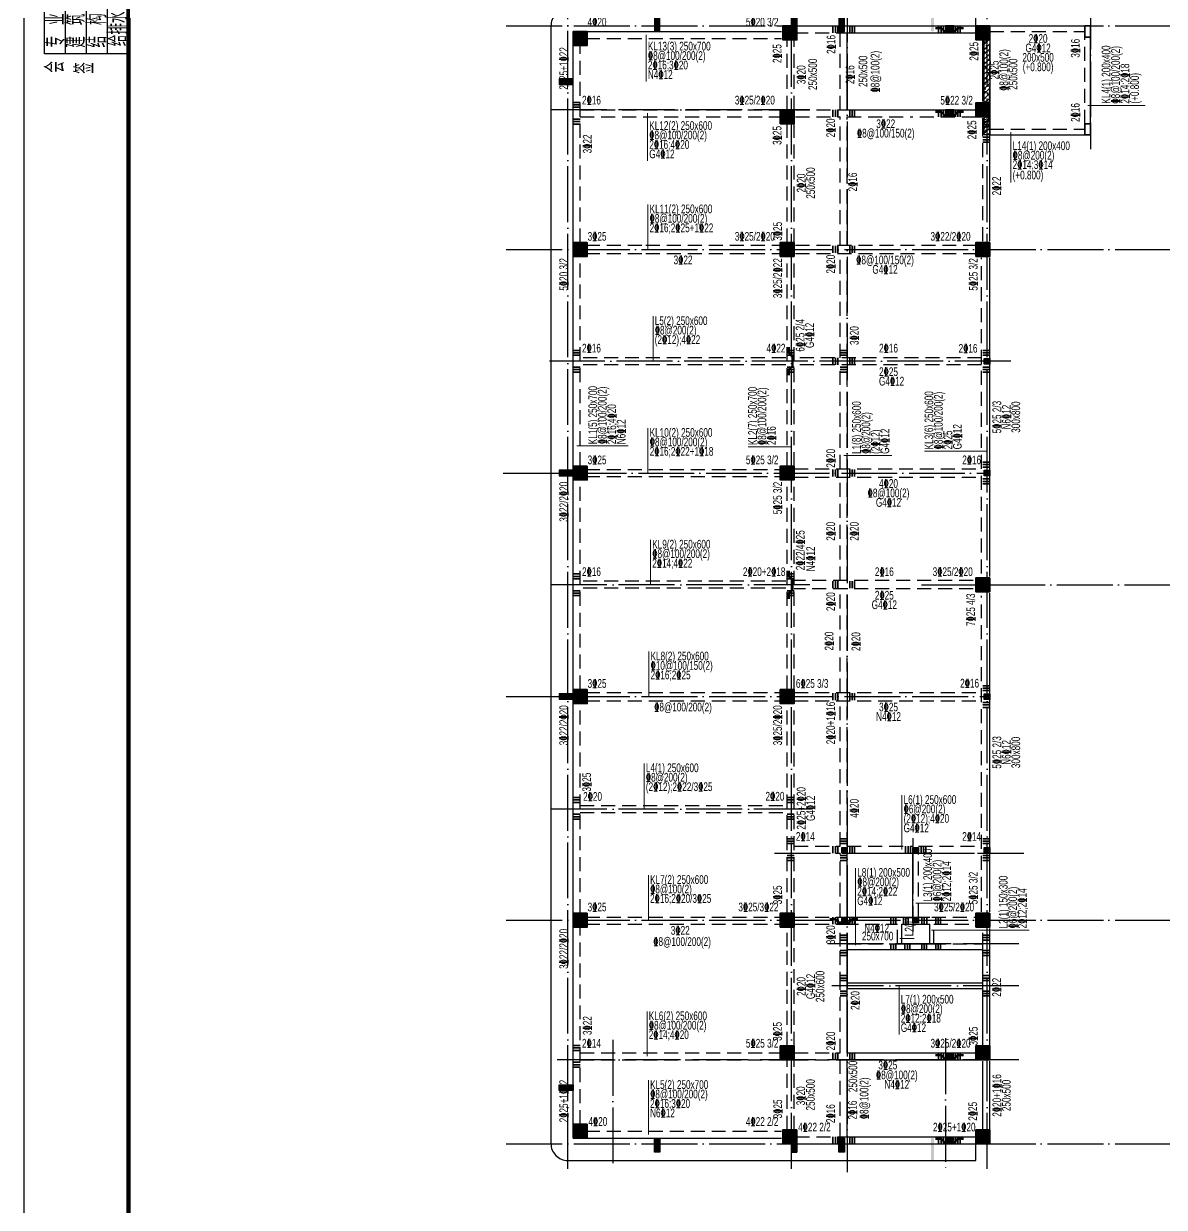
# Model space of a CAD drawing. Extents: x -695511 to 885008, y -751583 to -95266.
# Drawn here: x -251684 to -210886, y -528360 to -486002 of the extents above; entities that cross this region are included whole.
import ezdxf
from ezdxf.enums import TextEntityAlignment as Align

# ---------------------------------------------------------------- set-up
doc = ezdxf.new("R2010")
doc.units = 0
doc.header["$LTSCALE"] = 1000
doc.header["$MEASUREMENT"] = 0
doc.linetypes.add('DOTE', pattern=[2.42, 2, -0.2, 0.02, -0.2])
doc.linetypes.add('线型3', pattern=[750, 500, -250])
for name, color, linetype in [('14', 1, 'Continuous'), ('_0', 7, 'Continuous'), ('DOTE', 1, 'Continuous'), ('GZ', 211, 'Continuous'), ('PUB_TITLE', 4, 'Continuous'), ('SEDOTE', 40, 'DOTE'), ('TZ', 11, 'Continuous'), ('WALL', 4, 'Continuous'), ('填充', 8, 'Continuous')]:
    doc.layers.add(name, color=color, linetype=linetype)
for name, color, linetype, lineweight in [('BEAM', 4, 'Continuous', 25), ('BEAM-DASH', 4, '线型3', 25), ('梁原位标注', 7, 'Continuous', 18), ('梁名称编号', 2, 'Continuous', 18), ('梁标注引线', 2, 'Continuous', 18), ('梁附加吊筋', 1, 'Continuous', 50), ('梁附加箍筋', 1, 'Continuous', 35), ('梁集中标注', 2, 'Continuous', 18), ('砼柱', 2, 'Continuous', 35)]:
    doc.layers.add(name, color=color, linetype=linetype, lineweight=lineweight)
doc.styles.add('hztxt', font='romand_pkpm', dxfattribs={"bigfont": 'gbcbig'})
doc.styles.add('样式 1', font='GS_TXT.shx', dxfattribs={"width": 0.7, "height": 375, "bigfont": 'yjkchn.shx'})
doc.styles.add('样式 5', font='GS_TXT.shx', dxfattribs={"width": 0.7, "height": 250, "bigfont": 'yjkchn.shx'})

# ---------------------------------------------------------------- blocks, each defined once
blk = doc.blocks.new('zw')
at = {"layer": 'DOTE', "linetype": 'DOTE'}
for p, q in [((-185373, -1049032), (-185373, -1007232)), ((-177373, -1049032), (-177373, -1007232)), ((-170373, -1049032), (-170373, -1007232)), ((-187573, -1008132), (-73373, -1008132)), ((-187573, -1016132), (-73373, -1016132)), ((-187684, -1024132), (-170373, -1024132)), ((-172717, -1028132), (-73373, -1028132)), ((-187573, -1032132), (-170373, -1032132)), ((-187573, -1040132), (-73373, -1040132)), ((-187573, -1048132), (-73373, -1048132))]:
    blk.add_line(p, q, dxfattribs=at)
blk = doc.blocks.new('4fmb')
at = {"layer": 'TZ'}
h = blk.add_hatch(color=256, dxfattribs=at)
h.dxf.hatch_style = 1
h.paths.add_polyline_path([(272034, -635046), (272034, -635246), (272334, -635246), (272334, -635046)])
h = blk.add_hatch(color=256, dxfattribs=at)
h.dxf.hatch_style = 1
h.paths.add_polyline_path([(272034, -638046), (272034, -638246), (272334, -638246), (272334, -638046)])
h = blk.add_hatch(color=256, dxfattribs=at)
h.dxf.hatch_style = 1
h.paths.add_polyline_path([(272034, -671846), (272034, -672046), (272334, -672046), (272334, -671846)])
h = blk.add_hatch(color=256, dxfattribs=at)
h.dxf.hatch_style = 1
h.paths.add_polyline_path([(272034, -674846), (272034, -675046), (272334, -675046), (272334, -674846)])
at = {"layer": 'BEAM'}
for p, q in [((259174, -635246), (266174, -635246)), ((266624, -635046), (268424, -635046)), ((268424, -635046), (273124, -635046)), ((268424, -635296), (273124, -635296)), ((268524, -638046), (268524, -635296)), ((258724, -642796), (258724, -635746)), ((273374, -637746), (273374, -635546)), ((268274, -638046), (270999, -638046)), ((270999, -638046), (273174, -638046)), ((273624, -642746), (273624, -638846)), ((258724, -650796), (258724, -643296)), ((273624, -654746), (273624, -643346)), ((258724, -658796), (258724, -651296)), ((273624, -666746), (273624, -655346)), ((258724, -666796), (258724, -659296)), ((268524, -666946), (268524, -664646)), ((268524, -664646), (270874, -664646)), ((270874, -666946), (270874, -664646)), ((268424, -666946), (270399, -666946)), ((270399, -666946), (270974, -666946)), ((258724, -674346), (258724, -667296)), ((270474, -667196), (270974, -667196)), ((270474, -667896), (270474, -667196)), ((270974, -667196), (271474, -667196)), ((271474, -667896), (271474, -667196)), ((273624, -667996), (273624, -667346)), ((270399, -667896), (271549, -667896)), ((268524, -669396), (268524, -667996)), ((268524, -668096), (270349, -668096)), ((270349, -668096), (271524, -668096)), ((271524, -668096), (273374, -668096)), ((273374, -669396), (273374, -667996)), ((273624, -669396), (273624, -667996)), ((268524, -671796), (268524, -669396)), ((273374, -671596), (273374, -669396)), ((273624, -671596), (273624, -669396)), ((268274, -672046), (273124, -672046)), ((268524, -671796), (273124, -671796)), ((268524, -674796), (268524, -672046)), ((273374, -674546), (273374, -672096)), ((273624, -674546), (273624, -672096)), ((259174, -674846), (266174, -674846)), ((266674, -675046), (268424, -675046)), ((268424, -674796), (273174, -674796)), ((268424, -675046), (273174, -675046))]:
    blk.add_line(p, q, dxfattribs=at)
at = {"layer": 'BEAM', "color": 3}
for p, q in [((273624, -635046), (277024, -635046)), ((277224, -638546), (277224, -635446)), ((273624, -638946), (277024, -638946))]:
    blk.add_line(p, q, dxfattribs=at)
at = {"layer": 'BEAM', "color": 2}
for p, q in [((268524, -669296), (273374, -669296)), ((268524, -669496), (273374, -669496))]:
    blk.add_line(p, q, dxfattribs=at)
at = {"layer": 'BEAM-DASH', "ltscale": 0.001}
for p, q in [((266624, -635296), (268424, -635296)), ((268274, -638046), (268274, -635296)), ((258974, -642796), (258974, -635746)), ((259174, -635496), (266174, -635496)), ((266374, -638046), (266374, -635546)), ((266624, -638046), (266624, -635546)), ((273624, -637746), (273624, -635546)), ((258974, -638046), (266124, -638046)), ((258974, -638296), (266124, -638296)), ((266674, -638046), (268524, -638046)), ((266674, -638296), (268274, -638296)), ((268274, -642896), (268274, -638296)), ((268524, -638296), (270874, -638296)), ((268524, -642896), (268524, -638296)), ((271124, -638296), (273374, -638296)), ((273374, -638846), (273374, -638296)), ((273624, -638846), (273624, -638246)), ((266374, -642796), (266374, -638546)), ((266624, -642796), (266624, -638546)), ((273374, -642746), (273374, -638846)), ((259174, -642896), (261324, -642896)), ((261324, -642896), (266174, -642896)), ((266674, -642896), (273124, -642896)), ((258974, -650796), (258974, -643296)), ((259174, -643196), (261324, -643196)), ((261324, -643196), (266174, -643196)), ((266374, -650796), (266374, -643296)), ((266624, -650796), (266624, -643296)), ((266674, -643196), (273124, -643196)), ((268274, -646921), (268274, -643196)), ((268524, -646921), (268524, -643196)), ((273324, -654644), (273324, -643346)), ((266324, -646921), (258974, -646921)), ((266324, -647171), (258974, -647171)), ((273324, -646921), (266624, -646921)), ((273324, -647171), (266624, -647171)), ((268274, -650896), (268274, -647171)), ((268524, -650896), (268524, -647171)), ((259174, -650921), (266174, -650921)), ((266624, -650896), (273324, -650896)), ((258974, -658796), (258974, -651296)), ((259174, -651171), (266174, -651171)), ((266374, -658796), (266374, -651296)), ((266624, -651196), (273324, -651196)), ((266624, -658796), (266624, -651296)), ((268274, -654896), (268274, -651196)), ((268524, -654896), (268524, -651196)), ((266324, -654921), (258974, -654921)), ((266324, -655171), (258974, -655171)), ((273024, -654896), (266624, -654896)), ((273024, -655196), (266624, -655196)), ((268274, -658896), (268274, -655196)), ((268524, -658896), (268524, -655196)), ((273324, -666746), (273324, -655447)), ((259174, -658896), (266174, -658896)), ((266624, -658896), (273324, -658896)), ((258974, -666796), (258974, -659296)), ((259174, -659196), (266174, -659196)), ((266374, -666796), (266374, -659296)), ((266624, -659196), (273324, -659196)), ((266624, -666796), (266624, -659296)), ((268274, -664396), (268274, -659196)), ((268524, -664396), (268524, -659196)), ((258974, -662946), (266374, -662946)), ((258974, -663196), (266374, -663196)), ((266624, -664396), (268274, -664396)), ((268524, -664396), (270874, -664396)), ((271074, -664396), (273324, -664396)), ((266624, -664646), (268274, -664646)), ((268274, -666946), (268274, -664646)), ((271074, -664646), (273324, -664646)), ((271074, -666946), (271074, -664646)), ((259174, -666946), (266174, -666946)), ((266624, -666946), (268424, -666946)), ((270974, -666946), (271549, -666946)), ((271549, -666946), (273124, -666946)), ((258974, -674346), (258974, -667296)), ((259174, -667196), (266174, -667196)), ((266374, -667996), (266374, -667296)), ((266624, -667196), (268424, -667196)), ((266624, -671546), (266624, -667296)), ((268274, -667996), (268274, -667246)), ((268424, -667196), (270324, -667196)), ((268524, -667996), (268524, -667246)), ((270324, -667896), (270324, -667196)), ((271624, -667196), (273124, -667196)), ((271624, -667896), (271624, -667196)), ((273374, -667996), (273374, -667346)), ((268524, -667896), (270399, -667896)), ((271549, -667896), (273374, -667896)), ((266374, -669396), (266374, -667996)), ((268274, -669396), (268274, -667996)), ((266374, -671546), (266374, -669396)), ((268274, -671796), (268274, -669396)), ((258974, -671796), (266124, -671796)), ((258974, -672046), (266124, -672046)), ((266374, -674546), (266374, -672046)), ((266624, -671796), (268274, -671796)), ((266624, -674546), (266624, -672046)), ((266624, -672046), (268524, -672046)), ((268274, -674796), (268274, -672046)), ((259174, -674596), (266174, -674596)), ((266674, -674796), (268424, -674796))]:
    blk.add_line(p, q, dxfattribs=at)
at = {"layer": 'BEAM-DASH', "color": 3, "ltscale": 0.001}
for p, q in [((273624, -635246), (277024, -635246)), ((277024, -638546), (277024, -635446)), ((273624, -638746), (277024, -638746))]:
    blk.add_line(p, q, dxfattribs=at)
at = {"layer": 'TZ'}
for points in [[(272034, -635046), (272034, -635246), (272334, -635246), (272334, -635046)], [(272034, -638046), (272034, -638246), (272334, -638246), (272334, -638046)], [(272034, -671846), (272034, -672046), (272334, -672046), (272334, -671846)], [(272034, -674846), (272034, -675046), (272334, -675046), (272334, -674846)]]:
    blk.add_lwpolyline(points, close=True, dxfattribs=at)
blk = doc.blocks.new('3fcol')
at = {"layer": '填充'}
h = blk.add_hatch(color=256, dxfattribs=at)
h.dxf.hatch_style = 1
h.paths.add_polyline_path([(186185, -674597), (185685, -674597), (185685, -675097), (186185, -675097)])
h = blk.add_hatch(color=256, dxfattribs=at)
h.dxf.hatch_style = 1
h.paths.add_polyline_path([(193685, -674397), (193185, -674397), (193185, -674897), (193685, -674897)])
h = blk.add_hatch(color=256, dxfattribs=at)
h.dxf.hatch_style = 1
h.paths.add_polyline_path([(200585, -674397), (200085, -674397), (200085, -674897), (200585, -674897)])
h = blk.add_hatch(color=256, dxfattribs=at)
h.dxf.hatch_style = 1
h.paths.add_polyline_path([(200585, -677147), (200085, -677147), (200085, -677647), (200585, -677647)])
h = blk.add_hatch(color=256, dxfattribs=at)
h.dxf.hatch_style = 1
h.paths.add_polyline_path([(193585, -677397), (193085, -677397), (193085, -677897), (193585, -677897)])
h = blk.add_hatch(color=256, dxfattribs=at)
h.dxf.hatch_style = 1
h.paths.add_polyline_path([(186185, -682147), (185685, -682147), (185685, -682647), (186185, -682647)])
h = blk.add_hatch(color=256, dxfattribs=at)
h.dxf.hatch_style = 1
h.paths.add_polyline_path([(193585, -682147), (193085, -682147), (193085, -682647), (193585, -682647)])
h = blk.add_hatch(color=256, dxfattribs=at)
h.dxf.hatch_style = 1
h.paths.add_polyline_path([(200585, -682147), (200085, -682147), (200085, -682647), (200585, -682647)])
h = blk.add_hatch(color=256, dxfattribs=at)
h.dxf.hatch_style = 1
h.paths.add_polyline_path([(186185, -690147), (185685, -690147), (185685, -690647), (186185, -690647)])
h = blk.add_hatch(color=256, dxfattribs=at)
h.dxf.hatch_style = 1
h.paths.add_polyline_path([(193585, -690147), (193085, -690147), (193085, -690647), (193585, -690647)])
h = blk.add_hatch(color=256, dxfattribs=at)
h.dxf.hatch_style = 1
h.paths.add_polyline_path([(200585, -694147), (200085, -694147), (200085, -694647), (200585, -694647)])
h = blk.add_hatch(color=256, dxfattribs=at)
h.dxf.hatch_style = 1
h.paths.add_polyline_path([(186185, -698147), (185685, -698147), (185685, -698647), (186185, -698647)])
h = blk.add_hatch(color=256, dxfattribs=at)
h.dxf.hatch_style = 1
h.paths.add_polyline_path([(193585, -698147), (193085, -698147), (193085, -698647), (193585, -698647)])
h = blk.add_hatch(color=256, dxfattribs=at)
h.dxf.hatch_style = 1
h.paths.add_polyline_path([(186185, -706147), (185685, -706147), (185685, -706647), (186185, -706647)])
h = blk.add_hatch(color=256, dxfattribs=at)
h.dxf.hatch_style = 1
h.paths.add_polyline_path([(193585, -706147), (193085, -706147), (193085, -706647), (193585, -706647)])
h = blk.add_hatch(color=256, dxfattribs=at)
h.dxf.hatch_style = 1
h.paths.add_polyline_path([(200585, -706147), (200085, -706147), (200085, -706647), (200585, -706647)])
h = blk.add_hatch(color=256, dxfattribs=at)
h.dxf.hatch_style = 1
h.paths.add_polyline_path([(193585, -710897), (193085, -710897), (193085, -711397), (193585, -711397)])
h = blk.add_hatch(color=256, dxfattribs=at)
h.dxf.hatch_style = 1
h.paths.add_polyline_path([(200585, -710897), (200085, -710897), (200085, -711397), (200585, -711397)])
h = blk.add_hatch(color=256, dxfattribs=at)
h.dxf.hatch_style = 1
h.paths.add_polyline_path([(186185, -713697), (185685, -713697), (185685, -714197), (186185, -714197)])
h = blk.add_hatch(color=256, dxfattribs=at)
h.dxf.hatch_style = 1
h.paths.add_polyline_path([(193685, -713897), (193185, -713897), (193185, -714397), (193685, -714397)])
h = blk.add_hatch(color=256, dxfattribs=at)
h.dxf.hatch_style = 1
h.paths.add_polyline_path([(200585, -713897), (200085, -713897), (200085, -714397), (200585, -714397)])
at = {"layer": '砼柱', "lineweight": 35}
for points in [[(186185, -674597), (185685, -674597), (185685, -675097), (186185, -675097)], [(193685, -674397), (193185, -674397), (193185, -674897), (193685, -674897)], [(200585, -674397), (200085, -674397), (200085, -674897), (200585, -674897)], [(200585, -677147), (200085, -677147), (200085, -677647), (200585, -677647)], [(193585, -677397), (193085, -677397), (193085, -677897), (193585, -677897)], [(186185, -682147), (185685, -682147), (185685, -682647), (186185, -682647)], [(193585, -682147), (193085, -682147), (193085, -682647), (193585, -682647)], [(200585, -682147), (200085, -682147), (200085, -682647), (200585, -682647)], [(186185, -690147), (185685, -690147), (185685, -690647), (186185, -690647)], [(193585, -690147), (193085, -690147), (193085, -690647), (193585, -690647)], [(200585, -694147), (200085, -694147), (200085, -694647), (200585, -694647)], [(186185, -698147), (185685, -698147), (185685, -698647), (186185, -698647)], [(193585, -698147), (193085, -698147), (193085, -698647), (193585, -698647)], [(186185, -706147), (185685, -706147), (185685, -706647), (186185, -706647)], [(193585, -706147), (193085, -706147), (193085, -706647), (193585, -706647)], [(200585, -706147), (200085, -706147), (200085, -706647), (200585, -706647)], [(193585, -710897), (193085, -710897), (193085, -711397), (193585, -711397)], [(200585, -710897), (200085, -710897), (200085, -711397), (200585, -711397)], [(186185, -713697), (185685, -713697), (185685, -714197), (186185, -714197)], [(193685, -713897), (193185, -713897), (193185, -714397), (193685, -714397)], [(200585, -713897), (200085, -713897), (200085, -714397), (200585, -714397)]]:
    blk.add_lwpolyline(points, close=True, dxfattribs=at)
blk = doc.blocks.new('4fzx')
h = blk.add_hatch(color=256)
h.dxf.hatch_style = 1
h.paths.add_polyline_path([(395751, -984648), (395751, -983848), (395851, -983848), (395851, -984648)])
h = blk.add_hatch(color=256)
h.dxf.hatch_style = 1
h.paths.add_polyline_path([(386051, -984147), (385851, -984147), (385851, -984648), (386051, -984648)])
h = blk.add_hatch(color=256)
h.dxf.hatch_style = 1
h.paths.add_polyline_path([(390751, -984147), (390951, -984147), (390951, -984648), (390751, -984648)])
h = blk.add_hatch(color=256)
h.dxf.hatch_style = 1
h.paths.add_polyline_path([(392651, -984147), (392451, -984147), (392451, -984648), (392651, -984648)])
h = blk.add_hatch(color=256)
h.dxf.hatch_style = 1
h.paths.add_polyline_path([(382451, -986548), (382951, -986548), (382951, -986348), (382451, -986348)])
h = blk.add_hatch(color=256)
h.dxf.hatch_style = 1
h.paths.add_polyline_path([(382451, -1000547), (382951, -1000547), (382951, -1000347), (382451, -1000347)])
h = blk.add_hatch(color=256)
h.dxf.hatch_style = 1
h.paths.add_polyline_path([(382451, -1008547), (382951, -1008547), (382951, -1008347), (382451, -1008347)])
h = blk.add_hatch(color=256)
h.dxf.hatch_style = 1
h.paths.add_polyline_path([(382451, -1022348), (382951, -1022348), (382951, -1022548), (382451, -1022548)])
h = blk.add_hatch(color=256)
h.dxf.hatch_style = 1
h.paths.add_polyline_path([(386051, -1024748), (385851, -1024748), (385851, -1024248), (386051, -1024248)])
h = blk.add_hatch(color=256)
h.dxf.hatch_style = 1
h.paths.add_polyline_path([(390751, -1024748), (390951, -1024748), (390951, -1024248), (390751, -1024248)])
h = blk.add_hatch(color=256)
h.dxf.hatch_style = 1
h.paths.add_polyline_path([(392651, -1024748), (392451, -1024748), (392451, -1024248), (392651, -1024248)])
h = blk.add_hatch(color=256)
h.dxf.hatch_style = 1
h.paths.add_polyline_path([(395851, -1024248), (395851, -1025048), (395751, -1025048), (395751, -1024248)])
blk.add_lwpolyline([(397351, -984448), (397351, -983848), (382751, -983848, 0.414214), (382151, -984448), (382151, -1024448, 0.414214), (382751, -1025048), (397351, -1025048), (397351, -1024448)], format="xyb")
at = {"color": 4}
for points in [[(386051, -984147), (385851, -984147), (385851, -984648), (386051, -984648)], [(390751, -984147), (390951, -984147), (390951, -984648), (390751, -984648)], [(392651, -984147), (392451, -984147), (392451, -984648), (392651, -984648)], [(386051, -1024748), (385851, -1024748), (385851, -1024248), (386051, -1024248)], [(390751, -1024748), (390951, -1024748), (390951, -1024248), (390751, -1024248)], [(392651, -1024748), (392451, -1024748), (392451, -1024248), (392651, -1024248)]]:
    blk.add_lwpolyline(points, close=True, dxfattribs=at)
at = {"layer": 'WALL'}
for points in [[(386051, -984448), (386051, -984147), (385851, -984147), (385851, -984448), (386051, -984448)], [(390951, -984448), (390951, -984147), (390751, -984147), (390751, -984448), (390951, -984448)], [(392651, -984448), (392651, -984147), (392451, -984147), (392451, -984448), (392651, -984448)], [(386051, -1024448), (386051, -1024748), (385851, -1024748), (385851, -1024448), (386051, -1024448)], [(390951, -1024448), (390951, -1024748), (390751, -1024748), (390751, -1024448), (390951, -1024448)], [(392651, -1024448), (392651, -1024748), (392451, -1024748), (392451, -1024448), (392651, -1024448)]]:
    blk.add_lwpolyline(points, dxfattribs=at)
for points in [[(382451, -986548), (382951, -986548), (382951, -986348), (382451, -986348)], [(382451, -1000547), (382951, -1000547), (382951, -1000347), (382451, -1000347)], [(382451, -1008547), (382951, -1008547), (382951, -1008347), (382451, -1008347)], [(382451, -1022348), (382951, -1022348), (382951, -1022548), (382451, -1022548)]]:
    blk.add_lwpolyline(points, close=True, dxfattribs=at)
blk = doc.blocks.new('4fgzz')
at = {"layer": 'GZ'}
h = blk.add_hatch(color=256, dxfattribs=at)
h.dxf.hatch_style = 1
h.paths.add_polyline_path([(391108, -693787), (391108, -693587), (391308, -693587), (391308, -693787)])
h = blk.add_hatch(color=256, dxfattribs=at)
h.dxf.hatch_style = 1
h.paths.add_polyline_path([(391108, -697787), (391108, -697587), (391308, -697587), (391308, -697787)])
h = blk.add_hatch(color=256, dxfattribs=at)
h.dxf.hatch_style = 1
h.paths.add_polyline_path([(391108, -705787), (391108, -705587), (391308, -705587), (391308, -705787)])
h = blk.add_hatch(color=256, dxfattribs=at)
h.dxf.hatch_style = 1
h.paths.add_polyline_path([(386008, -711287), (386008, -711087), (386208, -711087), (386208, -711287)])
h = blk.add_hatch(color=256, dxfattribs=at)
h.dxf.hatch_style = 1
h.paths.add_polyline_path([(388558, -711287), (388558, -711087), (388758, -711087), (388758, -711287)])
h = blk.add_hatch(color=256, dxfattribs=at)
h.dxf.hatch_style = 1
h.paths.add_polyline_path([(391108, -711287), (391108, -711087), (391308, -711087), (391308, -711287)])
h = blk.add_hatch(color=256, dxfattribs=at)
h.dxf.hatch_style = 1
h.paths.add_polyline_path([(386008, -713787), (386008, -713587), (386208, -713587), (386208, -713787)])
h = blk.add_hatch(color=256, dxfattribs=at)
h.dxf.hatch_style = 1
h.paths.add_polyline_path([(388558, -713787), (388558, -713587), (388758, -713587), (388758, -713787)])
for points in [[(391108, -693787), (391108, -693587), (391308, -693587), (391308, -693787), (391108, -693787)], [(391108, -697787), (391108, -697587), (391308, -697587), (391308, -697787), (391108, -697787)], [(391108, -705787), (391108, -705587), (391308, -705587), (391308, -705787), (391108, -705787)], [(386008, -711287), (386008, -711087), (386208, -711087), (386208, -711287), (386008, -711287)], [(388558, -711287), (388558, -711087), (388758, -711087), (388758, -711287), (388558, -711287)], [(391108, -711287), (391108, -711087), (391308, -711087), (391308, -711287), (391108, -711287)], [(386008, -713787), (386008, -713587), (386208, -713587), (386208, -713787), (386008, -713787)], [(388558, -713787), (388558, -713587), (388758, -713587), (388758, -713787), (388558, -713787)]]:
    blk.add_lwpolyline(points, dxfattribs=at)
blk = doc.blocks.new('A$C393D5F54')
at = {"layer": '14'}
for p, q in [((0, 446), (0, 14446)), ((0, 14446), (2000, 14446)), ((500, 446), (500, 14446)), ((1000, 446), (1000, 14446)), ((1500, 446), (1500, 14446)), ((2000, 446), (2000, 14446)), ((2000, 12946), (0, 12946)), ((2000, 10946), (0, 10946)), ((2000, 8990), (0, 8990)), ((2000, 7446), (0, 7446)), ((2000, 5946), (0, 5946)), ((2000, 3946), (0, 3946)), ((2000, 1990), (0, 1990)), ((2000, 446), (0, 446))]:
    blk.add_line(p, q, dxfattribs=at)
at = {"layer": '14', "style": 'hztxt', "width": 0.85}
for s, p in [('日 期', (462, 13105)), ('签  名', (466, 11238)), ('实  名', (466, 9238)), ('工艺机械', (1953, 7471)), ('专 业', (472, 7598)), ('电 气', (957, 7540)), ('空 调', (1460, 7558)), ('日 期', (462, 6105)), ('签  名', (466, 4238)), ('实  名', (466, 2238)), ('给排水', (1970, 629)), ('专 业', (480, 598)), ('建 筑', (967, 592)), ('结 构', (1470, 597)), ('会', (470, -3)), ('签', (1174, -27))]:
    blk.add_text(s, height=450, rotation=90, dxfattribs=at).set_placement(p)

msp = doc.modelspace()

# ---------------------------------------------------------------- hatches: boundary and pattern name
at = {"layer": '_0'}
h = msp.add_hatch(dxfattribs=at)
h.set_pattern_fill('钢筋混凝土', scale=50)
h.set_pattern_definition([(45, (-613903.24, 281812.21), (-88.388348, 88.388348), []), (50, (-613903.24, 281812.2), (358.63009, -31.37607), [37.5, -412.5]), (355, (-613903.24, 281812.2), (-69.37567, 376.09607), [30, -330]), (100.4514, (-613873.36, 281809.6), (289.25469, 344.71977), [31.8701, -350.57106]), (46.1842, (-613903.24, 281912.2), (533.62052, -82.7595), [56.25, -618.75]), (96.6356, (-613858.8, 281905.3), (467.33135, 487.05894), [47.80514, -525.8565]), (351.1842, (-613903.24, 281912.2), (467.33097, 487.0593), [45, -495]), (21, (-613853.24, 281887.2), (298.45353, -201.30945), [37.5, -412.5]), (326, (-613853.24, 281887.2), (121.65767, 362.57502), [30, -330]), (71.4514, (-613828.37, 281870.43), (420.11131, 161.26525), [31.8701, -350.57106]), (37.5, (-613903.24, 281812.21), (6.079928, 166.446927), [0, -326, 0, -335, 0, -331.25]), (7.5, (-613903.24, 281812.2), (131.53477, 197.205856), [0, -191, 0, -318.5, 0, -126.25]), (327.5, (-614014.74, 281812.21), (266.911218, -11.277436), [0, -125, 0, -390, 0, -517.5]), (317.5, (-614064.74, 281812.2), (291.593085, 50.05249), [0, -162.5, 0, -259, 0, -367.5])])
h.paths.add_polyline_path([(-217125.8, -489981.3), (-217325.8, -489981.3), (-217325.8, -486581.3), (-217125.8, -486581.3)])

# ---------------------------------------------------------------- linework, layer by layer
msp.add_lwpolyline([(-217125.8, -489981.3), (-217325.8, -489981.3), (-217325.8, -486581.3), (-217125.8, -486581.3), (-217125.8, -489981.3)], dxfattribs=at)
at = {"layer": 'PUB_TITLE'}
msp.add_lwpolyline([(-251683.5, -553682.5), (-94033.5, -553682.5), (-94033.5, -464582.5), (-251683.5, -464582.5)], close=True, dxfattribs=at)
at = {"layer": 'PUB_TITLE', "const_width": 150}
msp.add_lwpolyline([(-247933.5, -552182.5), (-95533.5, -552182.5), (-95533.5, -466082.5), (-247933.5, -466082.5)], close=True, dxfattribs=at)
at = {"layer": 'SEDOTE', "linetype": 'DOTE'}
for p, q in [((-222225.8, -484660.5), (-222225.8, -527097.1)), ((-223563.7, -489081.3), (-232877.2, -489081.3)), ((-216377.2, -498081.3), (-232877.2, -498081.3)), ((-223563.7, -506081.3), (-232877.2, -506081.3)), ((-223563.7, -514106.3), (-232877.2, -514106.3)), ((-219875.8, -515151.2), (-219875.8, -518501.6)), ((-224827.7, -515681.3), (-215910.1, -515681.3)), ((-216085.2, -518931.3), (-222997.2, -518931.3)), ((-216085.2, -520431.3), (-222778.7, -520431.3)), ((-216085.2, -523081.3), (-232877.2, -523081.3))]:
    msp.add_line(p, q, dxfattribs=at)
for points in [[(-213525.8, -484930.8), (-213525.8, -490497.8)], [(-230606.3, -522368.8), (-230606.3, -526774.4)], [(-218715.8, -522310.9), (-218715.8, -526983.9)]]:
    msp.add_lwpolyline(points, dxfattribs=at)
at = {"layer": '梁标注引线', "color": 6, "lineweight": 18}
for p, q in [((-229419.7, -486406.3), (-229419.7, -488070.3)), ((-229369.3, -489206.3), (-229369.3, -490913.2)), ((-213625.8, -488925.1), (-211566.9, -488925.1)), ((-229358, -494081.3), (-229358, -492473.9)), ((-229355.3, -502081.3), (-229355.3, -500473.9)), ((-231900.8, -501113.2), (-230063, -501113.2)), ((-224250.8, -501143.4), (-225772.7, -501143.4)), ((-217250.8, -501298.3), (-219461.4, -501298.3)), ((-229263, -506081.3), (-229263, -504473.9)), ((-229324.3, -510081.3), (-229324.3, -508473.9)), ((-229341.2, -518081.3), (-229341.2, -516473.9)), ((-229388, -522956.3), (-229388, -521348.9)), ((-229341.2, -525756.3), (-229341.2, -523810.4))]:
    msp.add_line(p, q, dxfattribs=at)
at = {"layer": '梁标注引线', "color": 3, "lineweight": 18}
for p, q in [((-216374.1, -489881.3), (-216374.1, -491682.3)), ((-229174.6, -498081.3), (-229174.6, -496473.9)), ((-222350.8, -501460.1), (-220631.5, -501460.1)), ((-229492.9, -514081.3), (-229492.9, -512473.9)), ((-220273.1, -515556.3), (-220273.1, -513610.4)), ((-221932, -518981.3), (-221932, -516217.6)), ((-219775.8, -517476.5), (-218424.6, -517476.5)), ((-219831.7, -518737.1), (-220344.3, -518737.1)), ((-220373.7, -520431.3), (-220373.7, -522179))]:
    msp.add_line(p, q, dxfattribs=at)
msp.add_lwpolyline([(-219209.2, -518441.3), (-216890.3, -518441.3), (-215720.4, -518441.3)], dxfattribs=at)
at = {"layer": '梁附加吊筋', "lineweight": 50}
for points in [[(-219066, -486160.8), (-218866, -486160.8), (-218716, -486310.8), (-218416, -486310.8), (-218266, -486160.8), (-218066, -486160.8)], [(-219066, -489160.8), (-218866, -489160.8), (-218716, -489310.8), (-218416, -489310.8), (-218266, -489160.8), (-218066, -489160.8)], [(-224313.3, -498581.3), (-224313.3, -498381.3), (-224188.3, -498256.3), (-224188.3, -497906.3), (-224313.3, -497781.3), (-224313.3, -497581.3)], [(-224313.3, -506581.3), (-224313.3, -506381.3), (-224188.3, -506256.3), (-224188.3, -505906.3), (-224313.3, -505781.3), (-224313.3, -505581.3)], [(-222850.8, -518043.8), (-222650.8, -518043.8), (-222525.8, -518168.8), (-222175.8, -518168.8), (-222050.8, -518043.8), (-221850.8, -518043.8)], [(-219066, -522910.8), (-218866, -522910.8), (-218716, -523060.8), (-218416, -523060.8), (-218266, -522910.8), (-218066, -522910.8)], [(-219066, -525910.8), (-218866, -525910.8), (-218716, -526060.8), (-218416, -526060.8), (-218266, -525910.8), (-218066, -525910.8)]]:
    msp.add_lwpolyline(points, dxfattribs=at)
at = {"layer": '梁附加箍筋', "lineweight": 35}
for p, q in [((-222738.3, -486331.3), (-222738.3, -486081.3)), ((-222650.8, -486331.3), (-222650.8, -486081.3)), ((-222563.3, -486331.3), (-222563.3, -486081.3)), ((-222138.3, -486331.3), (-222138.3, -486081.3)), ((-222050.8, -486331.3), (-222050.8, -486081.3)), ((-221963.3, -486331.3), (-221963.3, -486081.3)), ((-218957.8, -486333.3), (-218957.8, -486083.3)), ((-218870.3, -486333.3), (-218870.3, -486083.3)), ((-218782.8, -486333.3), (-218782.8, -486083.3)), ((-218357.8, -486333.3), (-218357.8, -486083.3)), ((-218270.3, -486333.3), (-218270.3, -486083.3)), ((-218182.8, -486333.3), (-218182.8, -486083.3)), ((-231775.8, -488818.8), (-232025.8, -488818.8)), ((-231775.8, -488906.3), (-232025.8, -488906.3)), ((-231775.8, -488993.8), (-232025.8, -488993.8)), ((-222738.3, -489331.3), (-222738.3, -489081.3)), ((-222650.8, -489331.3), (-222650.8, -489081.3)), ((-222563.3, -489331.3), (-222563.3, -489081.3)), ((-222138.3, -489331.3), (-222138.3, -489081.3)), ((-222050.8, -489331.3), (-222050.8, -489081.3)), ((-221963.3, -489331.3), (-221963.3, -489081.3)), ((-218957.8, -489333.3), (-218957.8, -489083.3)), ((-218870.3, -489333.3), (-218870.3, -489083.3)), ((-218782.8, -489333.3), (-218782.8, -489083.3)), ((-218357.8, -489333.3), (-218357.8, -489083.3)), ((-218270.3, -489333.3), (-218270.3, -489083.3)), ((-218182.8, -489333.3), (-218182.8, -489083.3)), ((-231775.8, -489418.8), (-232025.8, -489418.8)), ((-231775.8, -489506.3), (-232025.8, -489506.3)), ((-231775.8, -489593.8), (-232025.8, -489593.8)), ((-217125.8, -489518.8), (-217375.8, -489518.8)), ((-217125.8, -489606.3), (-217375.8, -489606.3)), ((-217125.8, -489693.8), (-217375.8, -489693.8)), ((-217125.8, -490068.8), (-217375.8, -490068.8)), ((-217125.8, -490156.3), (-217375.8, -490156.3)), ((-217125.8, -490243.8), (-217375.8, -490243.8)), ((-222738.3, -494206.3), (-222738.3, -493956.3)), ((-222650.8, -494206.3), (-222650.8, -493956.3)), ((-222563.3, -494206.3), (-222563.3, -493956.3)), ((-222138.3, -494206.3), (-222138.3, -493956.3)), ((-222050.8, -494206.3), (-222050.8, -493956.3)), ((-221963.3, -494206.3), (-221963.3, -493956.3)), ((-231775.8, -497693.8), (-232025.8, -497693.8)), ((-224125.8, -497693.8), (-224375.8, -497693.8)), ((-222225.8, -497693.8), (-222475.8, -497693.8)), ((-217125.8, -497693.8), (-217375.8, -497693.8)), ((-231775.8, -497781.3), (-232025.8, -497781.3)), ((-231775.8, -497868.8), (-232025.8, -497868.8)), ((-224125.8, -497781.3), (-224375.8, -497781.3)), ((-224125.8, -497868.8), (-224375.8, -497868.8)), ((-222738.3, -498206.3), (-222738.3, -497956.3)), ((-222650.8, -498206.3), (-222650.8, -497956.3)), ((-222563.3, -498206.3), (-222563.3, -497956.3)), ((-222225.8, -497781.3), (-222475.8, -497781.3)), ((-222225.8, -497868.8), (-222475.8, -497868.8)), ((-222138.3, -498206.3), (-222138.3, -497956.3)), ((-222050.8, -498206.3), (-222050.8, -497956.3)), ((-221963.3, -498206.3), (-221963.3, -497956.3)), ((-217125.8, -497781.3), (-217375.8, -497781.3)), ((-217125.8, -497868.8), (-217375.8, -497868.8)), ((-231775.8, -498293.8), (-232025.8, -498293.8)), ((-231775.8, -498381.3), (-232025.8, -498381.3)), ((-231775.8, -498468.8), (-232025.8, -498468.8)), ((-224125.8, -498293.8), (-224375.8, -498293.8)), ((-224125.8, -498381.3), (-224375.8, -498381.3)), ((-224125.8, -498468.8), (-224375.8, -498468.8)), ((-222225.8, -498293.8), (-222475.8, -498293.8)), ((-222225.8, -498381.3), (-222475.8, -498381.3)), ((-222225.8, -498468.8), (-222475.8, -498468.8)), ((-217125.8, -498293.8), (-217375.8, -498293.8)), ((-217125.8, -498381.3), (-217375.8, -498381.3)), ((-217125.8, -498468.8), (-217375.8, -498468.8)), ((-217125.8, -501693.8), (-217375.8, -501693.8)), ((-217125.8, -501781.3), (-217375.8, -501781.3)), ((-217125.8, -501868.8), (-217375.8, -501868.8)), ((-222738.3, -502206.3), (-222738.3, -501956.3)), ((-222650.8, -502206.3), (-222650.8, -501956.3)), ((-222563.3, -502206.3), (-222563.3, -501956.3)), ((-222138.3, -502206.3), (-222138.3, -501956.3)), ((-222050.8, -502206.3), (-222050.8, -501956.3)), ((-221963.3, -502206.3), (-221963.3, -501956.3)), ((-217125.8, -502293.8), (-217375.8, -502293.8)), ((-217125.8, -502381.3), (-217375.8, -502381.3)), ((-217125.8, -502468.8), (-217375.8, -502468.8)), ((-231775.8, -505693.8), (-232025.8, -505693.8)), ((-224125.8, -505693.8), (-224375.8, -505693.8)), ((-231775.8, -505781.3), (-232025.8, -505781.3)), ((-231775.8, -505868.8), (-232025.8, -505868.8)), ((-224125.8, -505781.3), (-224375.8, -505781.3)), ((-224125.8, -505868.8), (-224375.8, -505868.8)), ((-222738.3, -506206.3), (-222738.3, -505956.3)), ((-222650.8, -506206.3), (-222650.8, -505956.3)), ((-222563.3, -506206.3), (-222563.3, -505956.3)), ((-222138.3, -506206.3), (-222138.3, -505956.3)), ((-222050.8, -506206.3), (-222050.8, -505956.3)), ((-221963.3, -506206.3), (-221963.3, -505956.3)), ((-231775.8, -506293.8), (-232025.8, -506293.8)), ((-231775.8, -506381.3), (-232025.8, -506381.3)), ((-231775.8, -506468.8), (-232025.8, -506468.8)), ((-224125.8, -506293.8), (-224375.8, -506293.8)), ((-224125.8, -506381.3), (-224375.8, -506381.3)), ((-224125.8, -506468.8), (-224375.8, -506468.8)), ((-222738.3, -510206.3), (-222738.3, -509956.3)), ((-222650.8, -510206.3), (-222650.8, -509956.3)), ((-222563.3, -510206.3), (-222563.3, -509956.3)), ((-222138.3, -510206.3), (-222138.3, -509956.3)), ((-222050.8, -510206.3), (-222050.8, -509956.3)), ((-221963.3, -510206.3), (-221963.3, -509956.3)), ((-217125.8, -509693.8), (-217375.8, -509693.8)), ((-217125.8, -509781.3), (-217375.8, -509781.3)), ((-217125.8, -509868.8), (-217375.8, -509868.8)), ((-217125.8, -510293.8), (-217375.8, -510293.8)), ((-217125.8, -510381.3), (-217375.8, -510381.3)), ((-217125.8, -510468.8), (-217375.8, -510468.8)), ((-231775.8, -513693.8), (-232025.8, -513693.8)), ((-231775.8, -513781.3), (-232025.8, -513781.3)), ((-224125.8, -513693.8), (-224375.8, -513693.8)), ((-224125.8, -513781.3), (-224375.8, -513781.3)), ((-231775.8, -513868.8), (-232025.8, -513868.8)), ((-224125.8, -513868.8), (-224375.8, -513868.8)), ((-231775.8, -514293.8), (-232025.8, -514293.8)), ((-231775.8, -514381.3), (-232025.8, -514381.3)), ((-231775.8, -514468.8), (-232025.8, -514468.8)), ((-224125.8, -514293.8), (-224375.8, -514293.8)), ((-224125.8, -514381.3), (-224375.8, -514381.3)), ((-224125.8, -514468.8), (-224375.8, -514468.8)), ((-224125.8, -515168.8), (-224375.8, -515168.8)), ((-224125.8, -515256.3), (-224375.8, -515256.3)), ((-224125.8, -515343.8), (-224375.8, -515343.8)), ((-222738.3, -515681.3), (-222738.3, -515431.3)), ((-222650.8, -515681.3), (-222650.8, -515431.3)), ((-222563.3, -515681.3), (-222563.3, -515431.3)), ((-222225.8, -515168.8), (-222475.8, -515168.8)), ((-222225.8, -515256.3), (-222475.8, -515256.3)), ((-222225.8, -515343.8), (-222475.8, -515343.8)), ((-222138.3, -515681.3), (-222138.3, -515431.3)), ((-222050.8, -515681.3), (-222050.8, -515431.3)), ((-221963.3, -515681.3), (-221963.3, -515431.3)), ((-220138.3, -515681.3), (-220138.3, -515431.3)), ((-220050.8, -515681.3), (-220050.8, -515431.3)), ((-219963.3, -515681.3), (-219963.3, -515431.3)), ((-219588.3, -515681.3), (-219588.3, -515431.3)), ((-219500.8, -515681.3), (-219500.8, -515431.3)), ((-219413.3, -515681.3), (-219413.3, -515431.3)), ((-217125.8, -515168.8), (-217375.8, -515168.8)), ((-217125.8, -515256.3), (-217375.8, -515256.3)), ((-217125.8, -515343.8), (-217375.8, -515343.8)), ((-224125.8, -515768.8), (-224375.8, -515768.8)), ((-224125.8, -515856.3), (-224375.8, -515856.3)), ((-222225.8, -515768.8), (-222475.8, -515768.8)), ((-222225.8, -515856.3), (-222475.8, -515856.3)), ((-217125.8, -515768.8), (-217375.8, -515768.8)), ((-217125.8, -515856.3), (-217375.8, -515856.3)), ((-224125.8, -515943.8), (-224375.8, -515943.8)), ((-222225.8, -515943.8), (-222475.8, -515943.8)), ((-217125.8, -515943.8), (-217375.8, -515943.8)), ((-222738.3, -518231.3), (-222738.3, -517981.3)), ((-222650.8, -518231.3), (-222650.8, -517981.3)), ((-222563.3, -518231.3), (-222563.3, -517981.3)), ((-222138.3, -518231.3), (-222138.3, -517981.3)), ((-222050.8, -518231.3), (-222050.8, -517981.3)), ((-221963.3, -518231.3), (-221963.3, -517981.3)), ((-220663.3, -518231.3), (-220663.3, -517981.3)), ((-220575.8, -518231.3), (-220575.8, -517981.3)), ((-220488.3, -518231.3), (-220488.3, -517981.3)), ((-220218.7, -518231.3), (-220218.7, -517981.3)), ((-220131.2, -518231.3), (-220131.2, -517981.3)), ((-220043.7, -518231.3), (-220043.7, -517981.3)), ((-219560.2, -518231.3), (-219560.2, -517981.3)), ((-219472.7, -518231.3), (-219472.7, -517981.3)), ((-219385.2, -518231.3), (-219385.2, -517981.3)), ((-219063.3, -518231.3), (-219063.3, -517981.3)), ((-218975.8, -518231.3), (-218975.8, -517981.3)), ((-218888.3, -518231.3), (-218888.3, -517981.3)), ((-222225.8, -518618.8), (-222475.8, -518618.8)), ((-222225.8, -518706.3), (-222475.8, -518706.3)), ((-222225.8, -518793.8), (-222475.8, -518793.8)), ((-217125.8, -518618.8), (-217375.8, -518618.8)), ((-217125.8, -518706.3), (-217375.8, -518706.3)), ((-217125.8, -518793.8), (-217375.8, -518793.8)), ((-222225.8, -519168.8), (-222475.8, -519168.8)), ((-222225.8, -519256.3), (-222475.8, -519256.3)), ((-220663.3, -519131.3), (-220663.3, -518931.3)), ((-220575.8, -519131.3), (-220575.8, -518931.3)), ((-220488.3, -519131.3), (-220488.3, -518931.3)), ((-220163.3, -519131.3), (-220163.3, -518931.3)), ((-220075.8, -519131.3), (-220075.8, -518931.3)), ((-219988.3, -519131.3), (-219988.3, -518931.3)), ((-219563.3, -519131.3), (-219563.3, -518931.3)), ((-219475.8, -519131.3), (-219475.8, -518931.3)), ((-219388.3, -519131.3), (-219388.3, -518931.3)), ((-219063.3, -519131.3), (-219063.3, -518931.3)), ((-218975.8, -519131.3), (-218975.8, -518931.3)), ((-218888.3, -519131.3), (-218888.3, -518931.3)), ((-217125.8, -519168.8), (-217375.8, -519168.8)), ((-217125.8, -519256.3), (-217375.8, -519256.3)), ((-222225.8, -519343.8), (-222475.8, -519343.8)), ((-217125.8, -519343.8), (-217375.8, -519343.8)), ((-222225.8, -520068.8), (-222475.8, -520068.8)), ((-217125.8, -520068.8), (-217375.8, -520068.8)), ((-222225.8, -520156.3), (-222475.8, -520156.3)), ((-222225.8, -520243.8), (-222475.8, -520243.8)), ((-217125.8, -520156.3), (-217375.8, -520156.3)), ((-217125.8, -520243.8), (-217375.8, -520243.8)), ((-222225.8, -520618.8), (-222475.8, -520618.8)), ((-222225.8, -520706.3), (-222475.8, -520706.3)), ((-222225.8, -520793.8), (-222475.8, -520793.8)), ((-217125.8, -520618.8), (-217375.8, -520618.8)), ((-217125.8, -520706.3), (-217375.8, -520706.3)), ((-217125.8, -520793.8), (-217375.8, -520793.8)), ((-231775.8, -522568.8), (-232025.8, -522568.8)), ((-231775.8, -522656.3), (-232025.8, -522656.3)), ((-231775.8, -522743.8), (-232025.8, -522743.8)), ((-222738.3, -523081.3), (-222738.3, -522831.3)), ((-222650.8, -523081.3), (-222650.8, -522831.3)), ((-222563.3, -523081.3), (-222563.3, -522831.3)), ((-222138.3, -523081.3), (-222138.3, -522831.3)), ((-222050.8, -523081.3), (-222050.8, -522831.3)), ((-221963.3, -523081.3), (-221963.3, -522831.3)), ((-218957.8, -523083.3), (-218957.8, -522833.3)), ((-218870.3, -523083.3), (-218870.3, -522833.3)), ((-218782.8, -523083.3), (-218782.8, -522833.3)), ((-218357.8, -523083.3), (-218357.8, -522833.3)), ((-218270.3, -523083.3), (-218270.3, -522833.3)), ((-218182.8, -523083.3), (-218182.8, -522833.3)), ((-231775.8, -523168.8), (-232025.8, -523168.8)), ((-231775.8, -523256.3), (-232025.8, -523256.3)), ((-231775.8, -523343.8), (-232025.8, -523343.8)), ((-222738.3, -526081.3), (-222738.3, -525831.3)), ((-222650.8, -526081.3), (-222650.8, -525831.3)), ((-222563.3, -526081.3), (-222563.3, -525831.3)), ((-222138.3, -526081.3), (-222138.3, -525831.3)), ((-222050.8, -526081.3), (-222050.8, -525831.3)), ((-221963.3, -526081.3), (-221963.3, -525831.3)), ((-218957.8, -526083.3), (-218957.8, -525833.3)), ((-218870.3, -526083.3), (-218870.3, -525833.3)), ((-218782.8, -526083.3), (-218782.8, -525833.3)), ((-218357.8, -526083.3), (-218357.8, -525833.3)), ((-218270.3, -526083.3), (-218270.3, -525833.3)), ((-218182.8, -526083.3), (-218182.8, -525833.3))]:
    msp.add_line(p, q, dxfattribs=at)
at = {"layer": '砼柱', "lineweight": 35}
for points in [[(-213525.8, -486081.3), (-213725.8, -486081.3), (-213725.8, -486481.3), (-213525.8, -486481.3)], [(-213525.8, -489581.3), (-213725.8, -489581.3), (-213725.8, -489981.3), (-213525.8, -489981.3)]]:
    msp.add_lwpolyline(points, close=True, dxfattribs=at)

# ---------------------------------------------------------------- block references
for name, p in [('zw', (-46852.9, 522050.2)), ('4fmb', (-490749.8, 148964.3)), ('3fcol', (-417711.1, 188315.2))]:
    msp.add_blockref(name, p)
at = {"layer": '14', "color": 6, "xscale": 1.5, "yscale": 1.5, "zscale": 1.5}
msp.add_blockref('A$C393D5F54', (-250933.5, -487750.9), dxfattribs=at)
at = {"layer": '_0'}
msp.add_blockref('4fzx', (-614976.8, 498366.2), dxfattribs=at)
at = {"layer": 'GZ'}
msp.add_blockref('4fgzz', (-608434.3, 195605.7), dxfattribs=at)

# ---------------------------------------------------------------- texts
at = {"layer": '梁原位标注', "style": '样式 1', "width": 0.7}
for s, p in [('4%%13220', (-231513.3, -486187.6)), ('2%%13216', (-231713.3, -488987.6)), ('3%%13225', (-231513.3, -493862.6)), ('2%%13216', (-231713.3, -497862.6)), ('3%%13225', (-231513.3, -501862.6)), ('2%%13216', (-231713.3, -505862.6)), ('3%%13225', (-231513.3, -509862.6)), ('6%%13225 3/3', (-224063.3, -509862.6)), ('2%%13220', (-231673.5, -513906.6)), ('2%%13220', (-225150, -513899.5)), ('2%%13214', (-224063.3, -515337.6)), ('3%%13225', (-231513.3, -517862.6)), ('2%%13214', (-231713.3, -522737.6)), ('4%%13220', (-231484.8, -525537.6)), ('4%%13222 2/2', (-223983.8, -525737.6))]:
    msp.add_text(s, height=312.5, dxfattribs=at).set_placement(p, align=Align.BOTTOM_LEFT)
for s, p in [('5%%13220 3/2', (-224688.3, -486187.6)), ('3%%13225/2%%13220', (-224816.1, -488987.6)), ('5%%13222 3/2', (-217733.8, -488993.1)), ('3%%13225/2%%13220', (-224816.1, -493862.6)), ('3%%13222/2%%13220', (-217816.1, -493862.6)), ('4%%13222', (-224438.3, -497862.6)), ('5%%13225 3/2', (-224688.3, -501862.6)), ('2%%13216', (-217438.3, -501862.6)), ('2%%13220+2%%13218', (-224438.3, -505862.6)), ('3%%13225/2%%13220', (-217738.3, -505862.6)), ('2%%13216', (-217511.8, -509853.1)), ('2%%13214', (-217438.3, -515337.6)), ('3%%13225/3%%13222', (-224688.3, -517862.6)), ('3%%13225/2%%13220', (-217688.3, -517862.6)), ('5%%13225 3/2', (-224688.3, -522737.6)), ('3%%13225/2%%13220', (-217816.1, -522737.6)), ('4%%13222 2/2', (-224688.3, -525537.6)), ('2%%13225+1%%13220', (-217638.3, -525737.6))]:
    msp.add_text(s, height=312.5, dxfattribs=at).set_placement(p, align=Align.BOTTOM_RIGHT)
for s, p in [('2%%13216', (-222556, -486407.1)), ('2%%13225', (-217448, -486651.8)), ('3%%13216', (-213819.5, -486543.8)), ('2%%13225+1%%13222', (-232119.5, -486843.8)), ('2%%13216', (-221876, -487490.6)), ('2%%13220', (-222569.5, -489393.8)), ('2%%13225', (-217520, -489463.3)), ('2%%13216', (-221782.5, -491330.6)), ('2%%13220', (-222569.5, -494268.8)), ('5%%13220 3/2', (-232119.5, -494393.8)), ('3%%13225/2%%13222', (-224469.5, -494393.8)), ('5%%13225 3/2', (-217469.5, -494393.8)), ('3%%13222/2%%13220', (-232119.5, -502393.8)), ('5%%13225 3/2', (-224469.5, -502393.8)), ('7%%13225 4/3', (-217562, -506393.8)), ('3%%13222/2%%13220', (-232119.5, -510393.8)), ('3%%13225/2%%13220', (-224469.5, -510393.8)), ('2%%13220+1%%13216', (-222569.5, -510268.8)), ('3%%13222/2%%13220', (-232119.5, -518393.8)), ('3%%13220', (-222569.5, -518268.8)), ('3%%13225', (-224474.5, -521726.8)), ('2%%13220', (-222569.5, -522069.3)), ('3%%13225', (-224464, -524500.8)), ('2%%13225', (-217490, -524586.3))]:
    msp.add_text(s, height=312.5, rotation=90, dxfattribs=at).set_placement(p, align=Align.BOTTOM_RIGHT)
for s, p in [('2%%13220', (-215400.8, -486375.1)), ('200x500', (-215400.8, -487052.2)), ('G4%%13212', (-215400.8, -486713.6)), ('(+0.800)', (-215400.8, -487390.7)), ('3%%13222', (-220850.8, -489425.1)), ('%%1328@100/150(2)', (-220850.8, -489763.6)), ('3%%13222', (-228100.8, -494300.1)), ('%%1328@100/150(2)', (-220875.8, -494300.1)), ('G4%%13212', (-220875.8, -494638.6)), ('2%%13225', (-220750.8, -498300.1)), ('G4%%13212', (-220640.3, -498639.2)), ('4%%13220', (-220750.8, -502300.1)), ('%%1328@100(2)', (-220750.8, -502638.6)), ('G4%%13212', (-220750.8, -502977.2)), ('2%%13225', (-220900.8, -506300.1)), ('G4%%13212', (-220900.8, -506638.6)), ('%%1328@100/200(2)', (-228100.8, -510300.1)), ('3%%13225', (-220750.8, -510300.1)), ('N4%%13212', (-220750.8, -510638.6)), ('3%%13222', (-228199.6, -518292.1)), ('N4%%13212', (-221175.1, -518210.2)), ('%%1328@100/200(2)', (-228133.1, -518694.6)), ('250x700', (-221139.6, -518496.2)), ('3%%13225', (-220776.1, -523111.1)), ('%%1328@100(2)', (-220454.1, -523466.1)), ('N4%%13212', (-220454.1, -523804.7))]:
    msp.add_text(s, height=312.5, dxfattribs=at).set_placement(p, align=Align.TOP_CENTER)
for s, p in [('2%%13225', (-224486, -487071.8)), ('2%%13220', (-222569.5, -504168.8)), ('2%%13220', (-222569.5, -506686.3)), ('2%%13220', (-222627, -508097.3))]:
    msp.add_text(s, height=312.5, rotation=90, dxfattribs=at).set_placement(p, align=Align.BOTTOM_CENTER)
for s, p in [('%%1328@100(2)', (-221387, -487720.8)), ('%%1328@100(2)', (-216783.5, -487661.8)), ('3%%13220', (-224032, -487831.3)), ('250x500', (-223619, -487814.8)), ('250x500', (-221819.5, -487706.3)), ('2%%13225', (-217122, -487661.8)), ('250x500', (-216453, -487809.8)), ('3%%13222', (-231682, -490306.3)), ('250x500', (-223693.5, -491706.3)), ('2%%13220', (-224032, -491706.3)), ('2%%13222', (-217042.5, -491810.8)), ('6%%13225 2/4', (-224068.5, -497156.6)), ('G4%%13212', (-223730, -497156.6)), ('3%%13220', (-222132, -497163.9)), ('5%%13225 2/3', (-217032, -500081.3)), ('N6%%13212', (-216693.5, -500081.3)), ('300x800', (-216355, -500081.3)), ('2%%13220', (-222132, -504168.3)), ('2%%13222/4%%13225', (-224063, -504846)), ('N4%%13212', (-223693.5, -505155.5)), ('2%%13220', (-222074, -508113.8)), ('5%%13225 2/3', (-217032, -512081.3)), ('N6%%13212', (-216693.5, -512081.3)), ('300x800', (-216355, -512081.3)), ('3%%13225', (-231704, -513144.5)), ('2%%13225+2%%13220', (-224032, -514081.3)), ('G4%%13212', (-223693.5, -514081.3)), ('4%%13220', (-222132, -514081.3)), ('2%%13220', (-224032, -520456.3)), ('G4%%13212', (-223693.5, -520456.3)), ('250x600', (-223355, -520456.3)), ('2%%13222', (-217043.5, -520486.3)), ('2%%13220', (-222102.5, -520959.3)), ('3%%13222', (-231682, -521856.3)), ('250x500', (-222182, -523676.3)), ('250x500', (-223699.5, -524333.3)), ('%%1328@100(2)', (-221781, -524460.8)), ('2%%13220+1%%13216', (-217032, -524356.3)), ('250x500', (-216693.5, -524356.3)), ('3%%13220', (-224047.5, -524370.3)), ('2%%13216', (-222197, -524879.3))]:
    msp.add_text(s, height=312.5, rotation=90, dxfattribs=at).set_placement(p, align=Align.TOP_CENTER)
for s, p in [('2%%13216', (-213819.5, -489518.8)), ('3%%13225', (-224486, -490339.8)), ('3%%13225', (-224469.5, -493768.8)), ('2%%13220', (-222569.5, -501893.8)), ('5%%13225 3/2', (-217469.5, -517516)), ('3%%13225', (-224469.5, -517516)), ('3%%13225', (-217469.5, -522568.8)), ('2%%13225+1%%13222', (-232119.5, -525318.8)), ('2%%13216', (-222573, -525346))]:
    msp.add_text(s, height=312.5, rotation=90, dxfattribs=at).set_placement(p, align=Align.BOTTOM_LEFT)
for p in [(-220750.8, -497862.6), (-217906.8, -497870.1), (-220900.8, -505862.6)]:
    msp.add_text('2%%13216', height=312.5, dxfattribs=at).set_placement(p, align=Align.BOTTOM_CENTER)
at = {"layer": '梁名称编号', "color": 6, "style": '样式 5', "width": 0.7}
for s, p in [('KL13(3) 250x700', (-229357.2, -487054.6)), ('KL12(2) 250x600', (-229306.8, -489897.6))]:
    msp.add_text(s, height=312.5, dxfattribs=at).set_placement(p, align=Align.BOTTOM_LEFT)
for s, p in [('KL4(1) 200x400', (-212720.5, -488862.6)), ('KL1(5) 250x700', (-231078.6, -501050.7))]:
    msp.add_text(s, height=312.5, rotation=90, dxfattribs=at).set_placement(p, align=Align.BOTTOM_LEFT)
at = {"layer": '梁名称编号', "color": 3, "style": '样式 5', "width": 0.7}
for s, p in [('L14(1) 200x400', (-216311.6, -490619.7)), ('L7(1) 200x500', (-220311.2, -521163.4))]:
    msp.add_text(s, height=312.5, dxfattribs=at).set_placement(p, align=Align.BOTTOM_LEFT)
at = {"layer": '梁名称编号', "color": 6, "style": '样式 5', "width": 0.7}
for s, p in [('KL11(2) 250x600', (-229295.5, -492473.9)), ('KL10(2) 250x600', (-229292.8, -500473.9)), ('KL9(2) 250x600', (-229200.5, -504473.9)), ('KL8(2) 250x600', (-229261.8, -508473.9)), ('KL7(2) 250x600', (-229278.7, -516473.9)), ('KL6(2) 250x600', (-229325.5, -521348.9)), ('KL5(2) 250x700', (-229278.7, -523810.4))]:
    msp.add_text(s, height=312.5, dxfattribs=at).set_placement(p, align=Align.TOP_LEFT)
at = {"layer": '梁名称编号', "color": 3, "style": '样式 5', "width": 0.7}
for s, p in [('L5(2) 250x600', (-229112.1, -496473.9)), ('L4(1) 250x600', (-229430.4, -512473.9)), ('L6(1) 250x600', (-220210.6, -513610.4)), ('L8(1) 200x500', (-221869.5, -516217.6))]:
    msp.add_text(s, height=312.5, dxfattribs=at).set_placement(p, align=Align.TOP_LEFT)
at = {"layer": '梁名称编号', "color": 6, "style": '样式 5', "width": 0.7}
for s, p in [('KL2(7) 250x700', (-225772.7, -501080.9)), ('KL3(6) 250x600', (-219461.4, -501235.8))]:
    msp.add_text(s, height=312.5, rotation=90, dxfattribs=at).set_placement(p, align=Align.TOP_LEFT)
at = {"layer": '梁名称编号', "color": 3, "style": '样式 5', "width": 0.7}
for s, p in [('L1(8) 250x600', (-221647.1, -501397.6)), ('L3(1) 200x400', (-219101.7, -517414)), ('L2(1) 150x300', (-216397.5, -518378.8))]:
    msp.add_text(s, height=312.5, rotation=90, dxfattribs=at).set_placement(p, align=Align.BOTTOM_LEFT)
msp.add_text('L2(1)', height=312.5, rotation=90, dxfattribs=at).set_placement((-220172.3, -518658.1), align=Align.TOP_LEFT)
at = {"layer": '梁集中标注', "color": 6, "style": '样式 5', "width": 0.7}
for s, p in [('%%1328@100/200(2)', (-229357.2, -487393.2)), ('2%%13216;3%%13220', (-229357.2, -487731.7)), ('N4%%13212', (-229357.2, -488070.3)), ('%%1328@100/200(2)', (-229306.8, -490236.1)), ('2%%13216;4%%13220', (-229306.8, -490574.7)), ('G4%%13212', (-229306.8, -490913.2))]:
    msp.add_text(s, height=312.5, dxfattribs=at).set_placement(p, align=Align.BOTTOM_LEFT)
for s, p in [('%%1328@100/200(2)', (-212382, -488862.6)), ('2%%13214;2%%13218', (-212043.4, -488862.6)), ('(+0.800)', (-211698.4, -488862.6)), ('%%1328@100/200(2)', (-230740.1, -501050.7)), ('2%%13216;4%%13220', (-230401.5, -501050.7)), ('N6%%13212', (-230063, -501050.7))]:
    msp.add_text(s, height=312.5, rotation=90, dxfattribs=at).set_placement(p, align=Align.BOTTOM_LEFT)
at = {"layer": '梁集中标注', "color": 3, "style": '样式 5', "width": 0.7}
for s, p in [('2%%13214;3%%13214', (-216311.6, -491296.8)), ('%%1328@200(2)', (-216311.6, -490958.3)), ('(+0.800)', (-216311.6, -491668.3)), ('%%1328@200(2)', (-220311.2, -521501.9)), ('2%%13212;2%%13218', (-220311.2, -521840.5)), ('G4%%13212', (-220311.2, -522179))]:
    msp.add_text(s, height=312.5, dxfattribs=at).set_placement(p, align=Align.BOTTOM_LEFT)
at = {"layer": '梁集中标注', "color": 6, "style": '样式 5', "width": 0.7}
for s, p in [('%%1328@100/200(2)', (-229295.5, -492812.5)), ('2%%13216;2%%13225+1%%13222', (-229295.5, -493151)), ('%%1328@100/200(2)', (-229292.8, -500812.5)), ('2%%13216;2%%13222+1%%13218', (-229292.8, -501151)), ('%%1328@100/200(2)', (-229200.5, -504812.5)), ('2%%13214;4%%13222', (-229200.5, -505151)), ('%%13210@100/150(2)', (-229261.8, -508812.5)), ('2%%13216;2%%13225', (-229261.8, -509151)), ('2%%13216;2%%13220/3%%13225', (-229278.7, -517151)), ('%%1328@100(2)', (-229278.7, -516812.5)), ('%%1328@100/200(2)', (-229325.5, -521687.5)), ('2%%13214;4%%13220', (-229325.5, -522026)), ('%%1328@100/200(2)', (-229278.7, -524148.9)), ('2%%13216;3%%13220', (-229278.7, -524487.5)), ('N6%%13212', (-229278.7, -524826))]:
    msp.add_text(s, height=312.5, dxfattribs=at).set_placement(p, align=Align.TOP_LEFT)
at = {"layer": '梁集中标注', "color": 3, "style": '样式 5', "width": 0.7}
for s, p in [('%%1328@200(2)', (-229112.1, -496812.5)), ('(2%%13212);4%%13222', (-229112.1, -497151)), ('%%1328@200(2)', (-229430.4, -512812.5)), ('(2%%13212);2%%13222/3%%13225', (-229430.4, -513151)), ('%%1326@200(2)', (-220210.6, -513948.9)), ('G4%%13212', (-220210.6, -514626)), ('(2%%13212);4%%13220', (-220210.6, -514287.5)), ('%%1328@200(2)', (-221869.5, -516556.1)), ('2%%13214;2%%13222', (-221869.5, -516894.7)), ('G4%%13212', (-221869.5, -517233.2))]:
    msp.add_text(s, height=312.5, dxfattribs=at).set_placement(p, align=Align.TOP_LEFT)
at = {"layer": '梁集中标注', "color": 6, "style": '样式 5', "width": 0.7}
for s, p in [('%%1328@100/200(2)', (-225434.2, -501080.9)), ('%%1328@100/200(2)', (-219122.9, -501235.8)), ('2%%13216', (-225095.7, -501080.9)), ('2%%13225', (-218784.3, -501235.8)), ('G4%%13212', (-218445.8, -501235.8))]:
    msp.add_text(s, height=312.5, rotation=90, dxfattribs=at).set_placement(p, align=Align.TOP_LEFT)
at = {"layer": '梁集中标注', "color": 3, "style": '样式 5', "width": 0.7}
for s, p in [('%%1328@200(2)', (-221308.6, -501397.6)), ('(2%%13212)', (-220970, -501397.6)), ('G4%%13212', (-220631.5, -501397.6)), ('%%1326@200(2)', (-218763.1, -517414)), ('2%%13212;2%%13214', (-218424.6, -517414)), ('%%1326@200(2)', (-216059, -518378.8)), ('2%%13212;2%%13214', (-215720.4, -518378.8))]:
    msp.add_text(s, height=312.5, rotation=90, dxfattribs=at).set_placement(p, align=Align.BOTTOM_LEFT)

doc.saveas('drawing.dxf')
